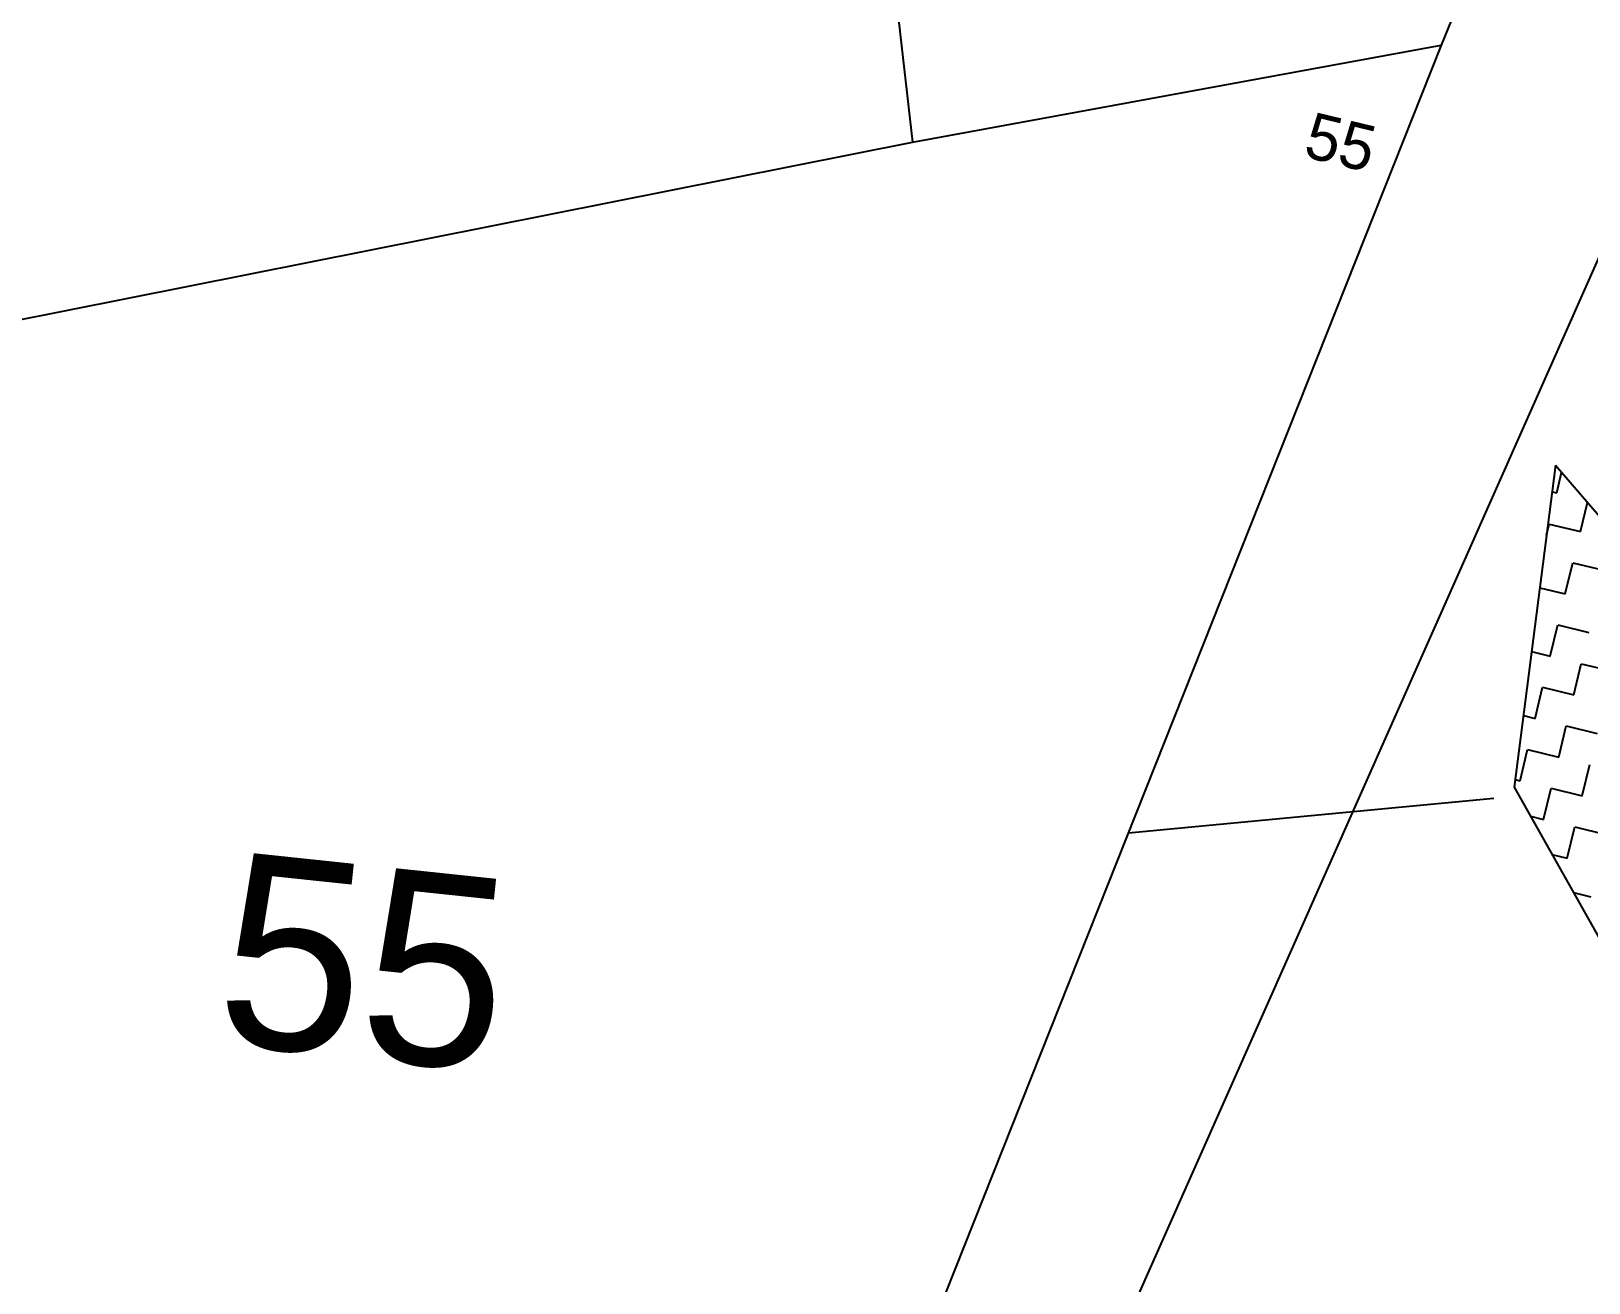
# Model space of a CAD drawing. Header units: metres. Extents: x 280481 to 282563, y 2046849 to 2049468.
# Drawn here: x 281471.5 to 281593.9, y 2048712.1 to 2048810.4 of the extents above; entities that cross this region are included whole.
import ezdxf
from ezdxf.enums import TextEntityAlignment as Align

# ---------------------------------------------------------------- set-up
doc = ezdxf.new("R2010")
doc.units = ezdxf.units.M
for name, color, linetype in [('POLY_HATCH', 12, 'Continuous'), ('POLY_PARCEL', 6, 'Continuous'), ('TEXT_PARCEL', 7, 'Continuous')]:
    doc.layers.add(name, color=color, linetype=linetype)
doc.styles.add('TEXT_MAP', font='')
doc.styles.get('TEXT_MAP').set_extended_font_data('Kruti Dev 050')

msp = doc.modelspace()

# ---------------------------------------------------------------- linework, layer by layer
at = {"layer": 'POLY_HATCH'}
for p, q in [((281591.29, 2048776.33), (281588.03, 2048751.04)), ((281591.29, 2048776.33), (281614.25, 2048749.67)), ((281588.03, 2048751.04), (281603.91, 2048722.88))]:
    msp.add_line(p, q, dxfattribs=at)
at = {"layer": 'POLY_HATCH', "linetype": 'Continuous'}
for p, q in [((281591.39, 2048774.17), (281591.77, 2048775.76)), ((281591.02, 2048774.26), (281591.39, 2048774.17)), ((281593.24, 2048771.13), (281593.79, 2048773.42)), ((281590.58, 2048770.84), (281590.79, 2048771.72)), ((281590.79, 2048771.72), (281593.24, 2048771.13)), ((281592.05, 2048766.24), (281592.65, 2048768.68)), ((281592.65, 2048768.68), (281595.09, 2048768.09)), ((281590.05, 2048766.72), (281592.05, 2048766.24)), ((281590.87, 2048761.34), (281591.46, 2048763.79)), ((281591.46, 2048763.79), (281593.91, 2048763.2)), ((281589.4, 2048761.7), (281590.87, 2048761.34)), ((281592.72, 2048758.31), (281593.31, 2048760.75)), ((281593.31, 2048760.75), (281595.76, 2048760.16)), ((281589.68, 2048756.45), (281590.27, 2048758.9)), ((281590.27, 2048758.9), (281592.72, 2048758.31)), ((281588.76, 2048756.68), (281589.68, 2048756.45)), ((281591.54, 2048753.41), (281592.13, 2048755.86)), ((281592.13, 2048755.86), (281594.57, 2048755.27)), ((281588.5, 2048751.56), (281589.09, 2048754.01)), ((281589.09, 2048754.01), (281591.54, 2048753.41)), ((281593.39, 2048750.37), (281593.98, 2048752.82)), ((281588.11, 2048751.65), (281588.5, 2048751.56)), ((281590.35, 2048748.52), (281590.94, 2048750.97)), ((281590.94, 2048750.97), (281593.39, 2048750.37)), ((281589.31, 2048748.77), (281590.35, 2048748.52)), ((281592.2, 2048745.48), (281592.8, 2048747.93)), ((281592.8, 2048747.93), (281595.24, 2048747.33)), ((281591, 2048745.77), (281592.2, 2048745.48)), ((281592.69, 2048742.77), (281594.06, 2048742.44))]:
    msp.add_line(p, q, dxfattribs=at)
at = {"layer": 'POLY_PARCEL'}
for p, q in [((281531.13, 2048886.2), (281540.77, 2048801.71)), ((281611.63, 2048881.97), (281582.31, 2048809.32)), ((281608.93, 2048824.77), (281556.49, 2048706.65)), ((281582.31, 2048809.32), (281516.7, 2048644.24)), ((281540.77, 2048801.71), (281582.31, 2048809.32)), ((281469.67, 2048787.57), (281540.77, 2048801.71)), ((281557.73, 2048747.47), (281586.44, 2048750.19))]:
    msp.add_line(p, q, dxfattribs=at)

# ---------------------------------------------------------------- texts
at = {"layer": 'TEXT_PARCEL', "style": 'TEXT_MAP'}
for height, rotation, p in [(3.625, 346.3752, (281573.99, 2048799.96)), (15.114, 353.974, (281496.94, 2048729.83))]:
    msp.add_text('55', height=height, rotation=rotation, dxfattribs=at).set_placement(p, align=Align.CENTER)

doc.saveas('drawing.dxf')
